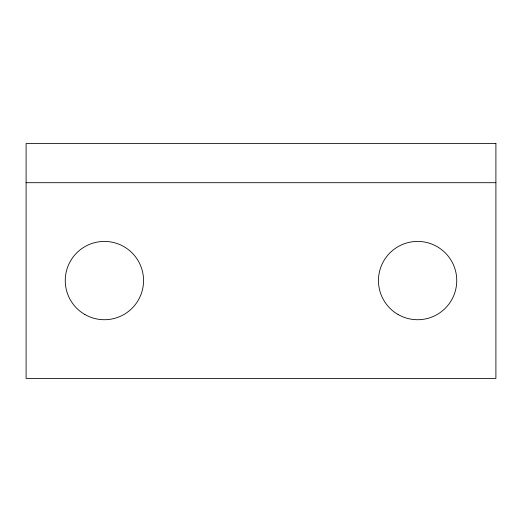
<?xml version="1.0" encoding="UTF-8"?>
<svg xmlns="http://www.w3.org/2000/svg" width="522" height="522" viewBox="0 0 522 522"><rect width="100%" height="100%" fill="white"/><g stroke="black" fill="none" stroke-linecap="round" stroke-linejoin="round"><path stroke-width="0.78" d="M26.1 182.7L495.9 182.7M495.9 143.55L26.1 143.55L26.1 378.45L495.9 378.45L495.9 143.55M84.825 314.479A39.15 39.15 0 0 0 143.55 280.575A39.15 39.15 0 0 0 84.825 246.671A39.15 39.15 0 0 0 84.825 314.479M398.025 314.479A39.15 39.15 0 0 0 456.75 280.575A39.15 39.15 0 0 0 398.025 246.671A39.15 39.15 0 0 0 398.025 314.479"/></g></svg>
